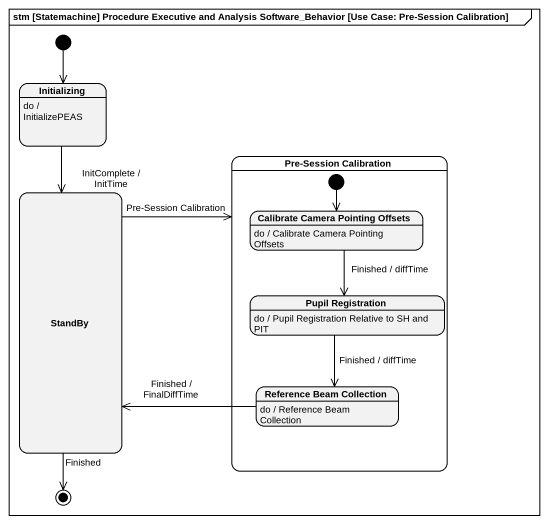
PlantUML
@startuml
mainframe stm [Statemachine] Procedure Executive and Analysis Software_Behavior [Use Case: Pre-Session Calibration]
hide empty description
state Initializing
Initializing : do / InitializePEAS
state "Pre-Session Calibration" as Pre_Session_Calibration {
  state "Calibrate Camera Pointing Offsets" as Calibrate_Camera_Pointing
  Calibrate_Camera_Pointing : do / Calibrate Camera Pointing Offsets
  state "Pupil Registration" as Pupil_Registration
  Pupil_Registration : do / Pupil Registration Relative to SH and PIT
  state "Reference Beam Collection" as Reference_Beam_Collection
  Reference_Beam_Collection : do / Reference Beam Collection
  [*] --> Calibrate_Camera_Pointing
}
state StandBy
[*] --> Initializing
Initializing --> StandBy : InitComplete / InitTime
StandBy -right-> Pre_Session_Calibration : Pre-Session Calibration
Calibrate_Camera_Pointing --> Pupil_Registration : Finished / diffTime
Pupil_Registration --> Reference_Beam_Collection : Finished / diffTime
Reference_Beam_Collection -left-> StandBy : Finished / FinalDiffTime
StandBy --> [*] : Finished
@enduml
